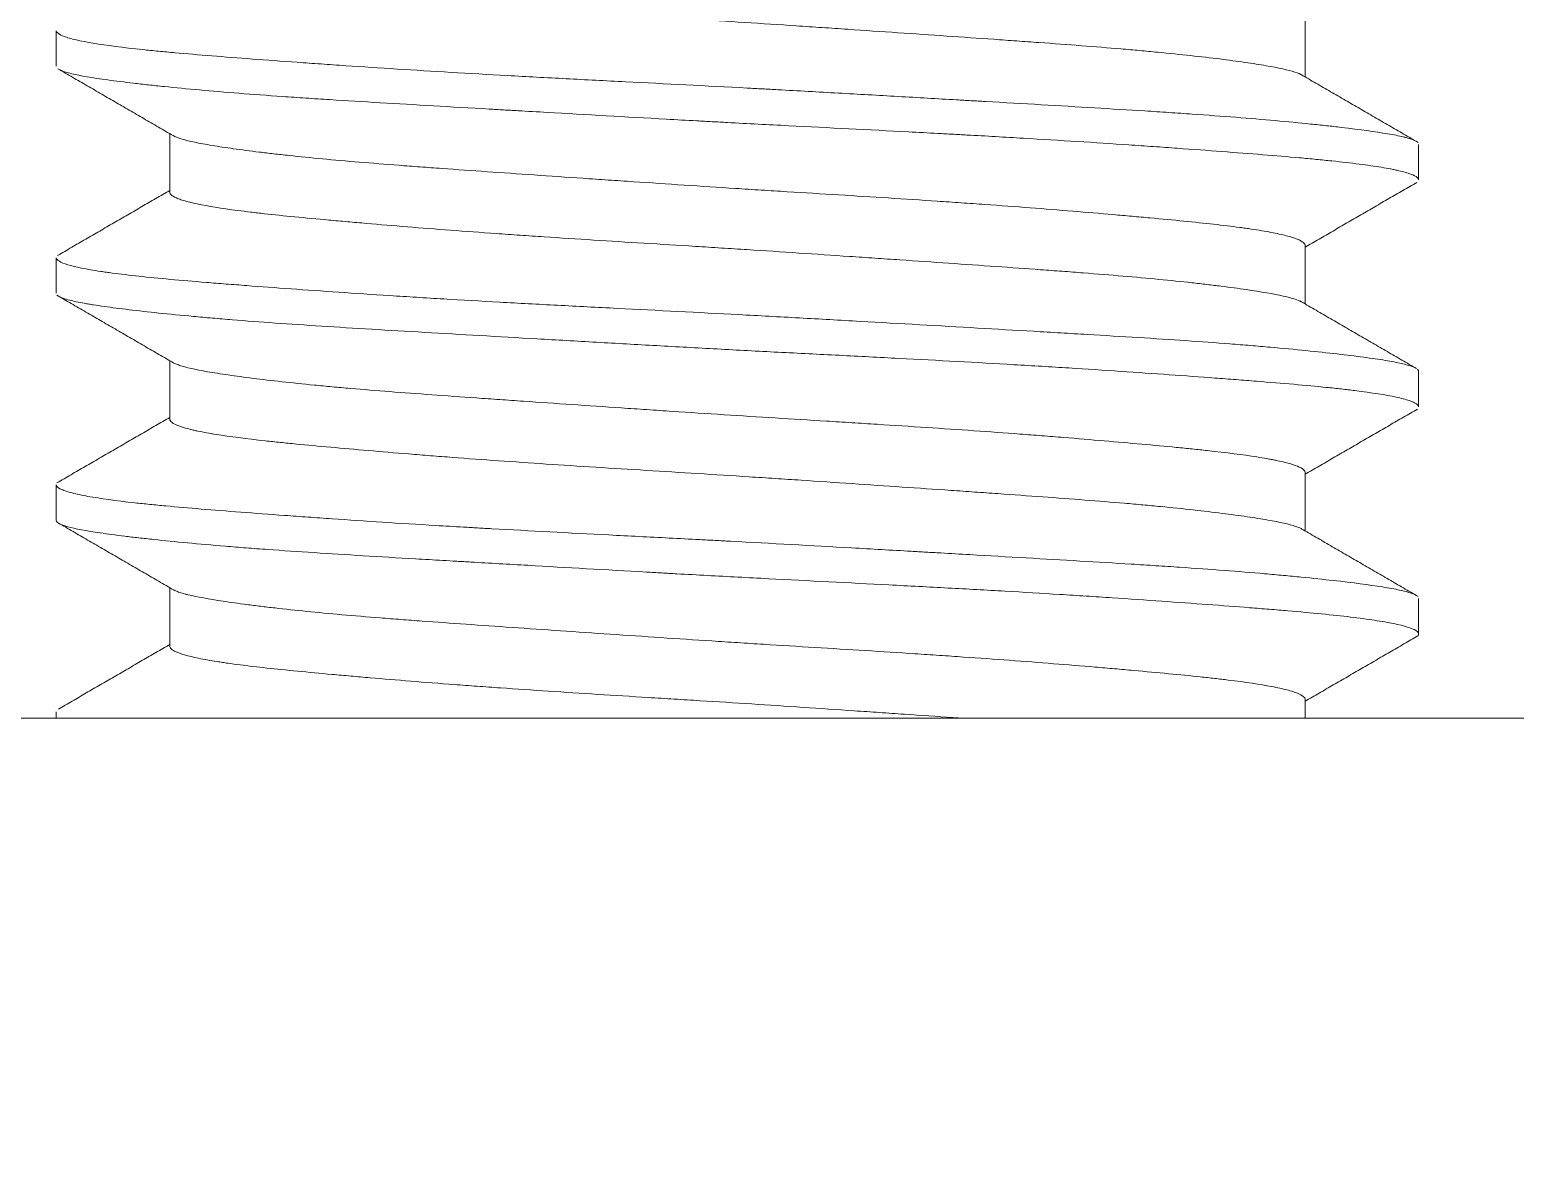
# Model space of a CAD drawing. Header units: millimetres. Extents: x 5401 to 6241, y 1473 to 2067.
# Drawn here: x 5785.47 to 5792.02, y 1693.24 to 1698.27 of the extents above; entities that cross this region are included whole.
import ezdxf

# ---------------------------------------------------------------- set-up
doc = ezdxf.new("R2010")
doc.units = ezdxf.units.MM
doc.layers.add('DIM', color=3, linetype='Continuous')
doc.styles.get("Standard").update_dxf_attribs({"font": 'arial.ttf'})
doc.dimstyles.new('사본 ISO-25', dxfattribs={"dimtxt": 7, "dimasz": 7, "dimexe": 2.1, "dimexo": 2.1, "dimgap": 2, "dimtad": 1, "dimtih": 1, "dimtoh": 1, "dimdec": 1, "dimdsep": 46, "dimtxsty": 'Standard', "dimcen": 0, "dimclrd": 3, "dimclre": 3, "dimclrt": 4, "dimazin": 2, "dimtp": 0.1, "dimtm": 0.1, "dimtfac": 0.714286, "dimtdec": 1, "dimtmove": 0, "dimatfit": 3, "dimfxl": 1, "dimarcsym": 0})

msp = doc.modelspace()

# ---------------------------------------------------------------- linework, layer by layer
at = {"color": 7, "linetype": 'Continuous', "lineweight": 18}
for p, q in [((5785.5897, 1698.1095), (5785.5897, 1698.2643)), ((5791.0897, 1698.3202), (5791.0897, 1698.062)), ((5786.0897, 1697.5529), (5786.0897, 1697.8115)), ((5791.5897, 1697.764), (5791.5897, 1697.6091)), ((5791.0897, 1697.3206), (5791.0897, 1697.0618)), ((5785.5897, 1697.1086), (5785.5897, 1697.2647)), ((5786.0897, 1696.5535), (5786.0897, 1696.8115)), ((5791.5897, 1696.7646), (5791.5897, 1696.6094)), ((5791.0897, 1696.3198), (5791.0897, 1696.062)), ((5785.5897, 1696.1093), (5785.5897, 1696.264)), ((5786.0897, 1695.553), (5786.0897, 1695.8117)), ((5791.5897, 1695.7644), (5791.5897, 1695.6086)), ((5791.0897, 1695.3206), (5791.0897, 1695.2367)), ((5785.5897, 1695.2367), (5785.5897, 1695.2648)), ((5807.5896, 1695.2367), (5754.0426, 1695.2367))]:
    msp.add_line(p, q, dxfattribs=at)
for points, knots in [([(5791.0805, 1698.0671), (5791.0795, 1698.0678), (5791.0784, 1698.0686), (5791.0696, 1698.074), (5791.0586, 1698.0786), (5791.0154, 1698.0924), (5790.9734, 1698.1016), (5790.904, 1698.1136), (5790.8892, 1698.116), (5790.858, 1698.1209), (5790.8417, 1698.1234), (5790.7906, 1698.1307), (5790.7536, 1698.1357), (5790.6339, 1698.1506), (5790.5429, 1698.1606), (5790.4271, 1698.1718), (5790.4141, 1698.1731), (5790.3877, 1698.1755), (5790.3477, 1698.1792), (5790.3065, 1698.1828), (5790.2226, 1698.19), (5790.1065, 1698.1993), (5789.9821, 1698.2085), (5789.8856, 1698.2155), (5789.8366, 1698.219), (5789.7864, 1698.2226), (5789.7527, 1698.2249), (5789.7356, 1698.2261), (5789.5821, 1698.2369), (5789.4412, 1698.2466), (5789.2237, 1698.2614), (5789.1501, 1698.2664), (5789.0382, 1698.274), (5789.0006, 1698.2766), (5788.9249, 1698.2817), (5788.8869, 1698.2842), (5788.7732, 1698.2918), (5788.6975, 1698.2967), (5788.5463, 1698.3065), (5788.4708, 1698.3112), (5788.3199, 1698.3205), (5788.2445, 1698.3252), (5788.1316, 1698.3321), (5788.0939, 1698.3345), (5788.0192, 1698.3391), (5787.9822, 1698.3415), (5787.7986, 1698.3531), (5787.6567, 1698.3625), (5787.4512, 1698.3771), (5787.3839, 1698.382), (5787.2519, 1698.3921), (5787.1883, 1698.3971), (5787.0039, 1698.4121), (5786.8898, 1698.4221), (5786.7584, 1698.4341), (5786.7327, 1698.4365), (5786.6824, 1698.4412), (5786.6578, 1698.4436), (5786.5864, 1698.4506), (5786.5419, 1698.4553), (5786.4173, 1698.4692), (5786.3459, 1698.4785), (5786.2792, 1698.4894), (5786.272, 1698.4906), (5786.2579, 1698.4931), (5786.2511, 1698.4943), (5786.2312, 1698.498), (5786.2188, 1698.5005), (5786.1842, 1698.5079), (5786.1646, 1698.5129), (5786.1158, 1698.528), (5786.0966, 1698.5381), (5786.0906, 1698.5493), (5786.0901, 1698.5505), (5786.0899, 1698.5521), (5786.0898, 1698.5524), (5786.0898, 1698.5528)], [0, 0, 0, 0, 0.004541, 0.004541, 0.034417, 0.034417, 0.094168, 0.094168, 0.109106, 0.109106, 0.124044, 0.124044, 0.153919, 0.153919, 0.213671, 0.213671, 0.22114, 0.22114, 0.228609, 0.243546, 0.243546, 0.273422, 0.303298, 0.303298, 0.318236, 0.325705, 0.325705, 0.333174, 0.333174, 0.392925, 0.392925, 0.422801, 0.422801, 0.437738, 0.437738, 0.452676, 0.452676, 0.482552, 0.482552, 0.512428, 0.512428, 0.542303, 0.542303, 0.557241, 0.557241, 0.572179, 0.572179, 0.631931, 0.631931, 0.661806, 0.661806, 0.691682, 0.691682, 0.751433, 0.751433, 0.766371, 0.766371, 0.781309, 0.781309, 0.811185, 0.811185, 0.870936, 0.870936, 0.878405, 0.878405, 0.885874, 0.885874, 0.900812, 0.900812, 0.930688, 0.930688, 0.990439, 0.990439, 0.997908, 0.997908, 1, 1, 1, 1]), ([(5791.5811, 1697.7768), (5791.5776, 1697.7792), (5791.5729, 1697.7816), (5791.5616, 1697.7863), (5791.5518, 1697.7897), (5791.5398, 1697.7931), (5791.5312, 1697.7953), (5791.5267, 1697.7965), (5791.5029, 1697.8022), (5791.4799, 1697.8067), (5791.4, 1697.8204), (5791.3319, 1697.8298), (5791.2281, 1697.8419), (5791.2064, 1697.8444), (5791.1723, 1697.8481), (5791.1608, 1697.8493), (5791.1372, 1697.8518), (5791.0774, 1697.858), (5790.9609, 1697.8692), (5790.8453, 1697.8791), (5790.7236, 1697.8887), (5790.6597, 1697.8934), (5790.576, 1697.8993), (5790.5591, 1697.9004), (5790.5248, 1697.9027), (5790.5074, 1697.9039), (5790.455, 1697.9073), (5790.4196, 1697.9096), (5790.3117, 1697.9164), (5790.2377, 1697.921), (5790.0098, 1697.9346), (5789.8499, 1697.9438), (5789.6608, 1697.9547), (5789.6397, 1697.9559), (5789.5972, 1697.9583), (5789.5335, 1697.962), (5789.4693, 1697.9657), (5789.3403, 1697.9731), (5789.1668, 1697.983), (5788.9903, 1697.993), (5788.8569, 1698.0004), (5788.7898, 1698.0041), (5788.7224, 1698.0078), (5788.6773, 1698.0103), (5788.6547, 1698.0115), (5788.4514, 1698.0224), (5788.2732, 1698.0314), (5788.0092, 1698.0448), (5787.9218, 1698.0493), (5787.7917, 1698.0561), (5787.7484, 1698.0584), (5787.6622, 1698.063), (5787.6193, 1698.0654), (5787.4073, 1698.077), (5787.2454, 1698.0866), (5787.0135, 1698.1012), (5786.9381, 1698.1062), (5786.8278, 1698.1136), (5786.7915, 1698.1161), (5786.72, 1698.1212), (5786.685, 1698.1236), (5786.5822, 1698.1311), (5786.5166, 1698.1359), (5786.3913, 1698.1454), (5786.2719, 1698.1546), (5786.1641, 1698.1636), (5786.0878, 1698.1704), (5786.0631, 1698.1727), (5786.0156, 1698.1773), (5785.9928, 1698.1796), (5785.8835, 1698.1911), (5785.8108, 1698.2005), (5785.7236, 1698.215), (5785.6982, 1698.22), (5785.655, 1698.23), (5785.6375, 1698.235), (5785.6018, 1698.2483), (5785.5904, 1698.2564), (5785.5898, 1698.2643)], [0, 0, 0, 0, 0.015449, 0.015449, 0.030079, 0.037394, 0.037394, 0.044709, 0.044709, 0.07397, 0.07397, 0.13249, 0.13249, 0.14712, 0.14712, 0.154435, 0.154435, 0.16175, 0.191011, 0.220271, 0.220271, 0.249531, 0.249531, 0.256846, 0.256846, 0.264161, 0.264161, 0.278791, 0.278791, 0.308052, 0.308052, 0.366572, 0.366572, 0.373887, 0.373887, 0.381202, 0.395832, 0.395832, 0.425093, 0.454353, 0.454353, 0.468983, 0.476298, 0.476298, 0.483613, 0.483613, 0.542134, 0.542134, 0.571394, 0.571394, 0.586024, 0.586024, 0.600654, 0.600654, 0.659175, 0.659175, 0.688435, 0.688435, 0.703065, 0.703065, 0.717695, 0.717695, 0.746956, 0.746956, 0.776216, 0.805476, 0.805476, 0.820106, 0.820106, 0.834736, 0.834736, 0.893257, 0.893257, 0.922517, 0.922517, 0.951778, 0.951778, 1, 1, 1, 1]), ([(5785.6054, 1698.0926), (5785.6075, 1698.0916), (5785.6098, 1698.0905), (5785.6179, 1698.0872), (5785.6244, 1698.085), (5785.6394, 1698.0804), (5785.648, 1698.0782), (5785.6956, 1698.0668), (5785.7489, 1698.0577), (5785.8511, 1698.0437), (5785.8888, 1698.0389), (5785.9512, 1698.0316), (5785.9729, 1698.0291), (5786.0183, 1698.0242), (5786.0418, 1698.0217), (5786.1632, 1698.0093), (5786.2727, 1697.9993), (5786.4552, 1697.9848), (5786.5191, 1697.9801), (5786.6196, 1697.9731), (5786.6539, 1697.9708), (5786.7237, 1697.9662), (5786.7591, 1697.9639), (5786.9387, 1697.9526), (5787.0905, 1697.9436), (5787.3304, 1697.9297), (5787.4124, 1697.9249), (5787.5175, 1697.9189), (5787.5386, 1697.9177), (5787.581, 1697.9152), (5787.6447, 1697.9116), (5787.7088, 1697.9079), (5787.9235, 1697.8956), (5788.0984, 1697.8856), (5788.3209, 1697.8732), (5788.3879, 1697.8694), (5788.4555, 1697.8658), (5788.5006, 1697.8633), (5788.5232, 1697.8621), (5788.6359, 1697.856), (5788.7255, 1697.8514), (5788.9928, 1697.8376), (5789.1687, 1697.8288), (5789.3858, 1697.8175), (5789.4291, 1697.8152), (5789.4938, 1697.8117), (5789.5153, 1697.8105), (5789.5581, 1697.8082), (5789.6646, 1697.8024), (5789.7681, 1697.7965), (5790.011, 1697.7822), (5790.1657, 1697.7725), (5790.3313, 1697.7612), (5790.3495, 1697.76), (5790.3859, 1697.7575), (5790.4039, 1697.7562), (5790.4575, 1697.7525), (5790.4925, 1697.75), (5790.5953, 1697.7426), (5790.6608, 1697.7377), (5790.8488, 1697.7236), (5790.9627, 1697.7146), (5791.0774, 1697.7043), (5791.09, 1697.7032), (5791.1146, 1697.7009), (5791.1509, 1697.6975), (5791.1851, 1697.694), (5791.2508, 1697.6871), (5791.3309, 1697.6779), (5791.3966, 1697.6683), (5791.4403, 1697.6611), (5791.4608, 1697.6574), (5791.4792, 1697.6537), (5791.491, 1697.6512), (5791.4967, 1697.6499), (5791.5238, 1697.6437), (5791.5589, 1697.6336), (5791.5781, 1697.6237), (5791.588, 1697.6151), (5791.59, 1697.6115), (5791.5897, 1697.6079)], [0, 0, 0, 0, 0.006826, 0.006826, 0.021539, 0.021539, 0.036252, 0.036252, 0.095103, 0.095103, 0.124529, 0.124529, 0.139241, 0.139241, 0.153954, 0.153954, 0.212805, 0.212805, 0.242231, 0.242231, 0.256944, 0.256944, 0.271657, 0.271657, 0.330508, 0.330508, 0.359934, 0.359934, 0.36729, 0.36729, 0.374646, 0.389359, 0.389359, 0.44821, 0.44821, 0.462923, 0.47028, 0.47028, 0.477636, 0.477636, 0.507062, 0.507062, 0.565913, 0.565913, 0.580626, 0.580626, 0.587982, 0.587982, 0.595338, 0.624764, 0.624764, 0.683615, 0.683615, 0.690972, 0.690972, 0.698328, 0.698328, 0.713041, 0.713041, 0.742467, 0.742467, 0.801318, 0.801318, 0.808674, 0.808674, 0.816031, 0.830743, 0.830743, 0.860169, 0.889595, 0.889595, 0.904307, 0.911664, 0.911664, 0.91902, 0.91902, 0.948446, 0.977871, 0.977871, 1, 1, 1, 1]), ([(5786.1082, 1697.8009), (5786.1258, 1697.792), (5786.156, 1697.7832), (5786.2105, 1697.7717), (5786.2225, 1697.7694), (5786.248, 1697.7646), (5786.2615, 1697.7623), (5786.3044, 1697.7551), (5786.3677, 1697.7455), (5786.443, 1697.7356), (5786.5042, 1697.7281), (5786.5253, 1697.7256), (5786.5692, 1697.7206), (5786.592, 1697.7181), (5786.662, 1697.7105), (5786.711, 1697.7056), (5786.8139, 1697.6958), (5786.8678, 1697.691), (5786.9801, 1697.6817), (5787.0386, 1697.677), (5787.13, 1697.6701), (5787.1611, 1697.6677), (5787.2244, 1697.663), (5787.2564, 1697.6607), (5787.4183, 1697.649), (5787.5535, 1697.6397), (5787.7647, 1697.6251), (5787.8365, 1697.6202), (5787.9464, 1697.6127), (5787.9834, 1697.6102), (5788.0575, 1697.6051), (5788.0946, 1697.6026), (5788.2804, 1697.5901), (5788.4303, 1697.58), (5788.6191, 1697.568), (5788.6569, 1697.5656), (5788.7328, 1697.5608), (5788.7709, 1697.5585), (5788.8848, 1697.5514), (5788.96, 1697.5468), (5789.1828, 1697.533), (5789.328, 1697.5239), (5789.5052, 1697.512), (5789.5404, 1697.5096), (5789.5929, 1697.506), (5789.6104, 1697.5047), (5789.6451, 1697.5023), (5789.6623, 1697.5011), (5789.7478, 1697.495), (5789.8142, 1697.4901), (5790.0079, 1697.4752), (5790.1295, 1697.4652), (5790.2577, 1697.4541), (5790.2718, 1697.4528), (5790.2998, 1697.4504), (5790.3137, 1697.4491), (5790.3548, 1697.4455), (5790.3815, 1697.443), (5790.4595, 1697.4359), (5790.5087, 1697.4312), (5790.6483, 1697.4173), (5790.7306, 1697.4082), (5790.8105, 1697.3975), (5790.8193, 1697.3963), (5790.8362, 1697.3939), (5790.8611, 1697.3904), (5790.884, 1697.3868), (5790.9275, 1697.3795), (5790.9789, 1697.3698), (5791.0174, 1697.3599), (5791.0413, 1697.3523), (5791.0485, 1697.3498), (5791.0612, 1697.3448), (5791.0667, 1697.3422), (5791.0805, 1697.3347), (5791.0862, 1697.3297), (5791.0894, 1697.3231), (5791.0898, 1697.3214), (5791.0897, 1697.3198)], [0, 0, 0, 0, 0.058173, 0.058173, 0.073197, 0.073197, 0.088221, 0.088221, 0.118269, 0.148317, 0.148317, 0.163341, 0.163341, 0.178365, 0.178365, 0.208413, 0.208413, 0.238461, 0.238461, 0.268509, 0.268509, 0.283533, 0.283533, 0.298557, 0.298557, 0.358654, 0.358654, 0.388702, 0.388702, 0.403726, 0.403726, 0.41875, 0.41875, 0.478846, 0.478846, 0.49387, 0.49387, 0.508894, 0.508894, 0.538942, 0.538942, 0.599038, 0.599038, 0.614062, 0.614062, 0.621574, 0.621574, 0.629086, 0.629086, 0.659134, 0.659134, 0.71923, 0.71923, 0.726742, 0.726742, 0.734254, 0.734254, 0.749278, 0.749278, 0.779327, 0.779327, 0.839423, 0.839423, 0.846935, 0.846935, 0.854447, 0.869471, 0.869471, 0.899519, 0.929567, 0.929567, 0.944591, 0.944591, 0.959615, 0.959615, 0.989663, 0.989663, 1, 1, 1, 1]), ([(5791.0724, 1697.072), (5791.0657, 1697.0755), (5791.057, 1697.079), (5791.0392, 1697.0848), (5791.0313, 1697.0871), (5791.0138, 1697.0918), (5791.0041, 1697.0941), (5790.9515, 1697.1059), (5790.8967, 1697.1154), (5790.7959, 1697.13), (5790.7593, 1697.1349), (5790.6995, 1697.1424), (5790.6789, 1697.1449), (5790.6466, 1697.1487), (5790.6357, 1697.15), (5790.6134, 1697.1525), (5790.6022, 1697.1538), (5790.4993, 1697.1651), (5790.3979, 1697.175), (5790.2312, 1697.1892), (5790.1587, 1697.1951), (5790.0823, 1697.2009), (5790.0515, 1697.2033), (5790.0359, 1697.2045), (5789.9888, 1697.208), (5789.957, 1697.2103), (5789.7963, 1697.222), (5789.6616, 1697.2314), (5789.4507, 1697.2459), (5789.3789, 1697.2508), (5789.2872, 1697.2571), (5789.2688, 1697.2584), (5789.2319, 1697.2609), (5789.1765, 1697.2646), (5789.1209, 1697.2684), (5788.9351, 1697.281), (5788.7849, 1697.2911), (5788.5951, 1697.3033), (5788.557, 1697.3057), (5788.4807, 1697.3105), (5788.4424, 1697.3129), (5788.328, 1697.32), (5788.2526, 1697.3247), (5788.0285, 1697.3385), (5787.8822, 1697.3477), (5787.7032, 1697.3596), (5787.6676, 1697.362), (5787.5968, 1697.3668), (5787.5618, 1697.3692), (5787.4584, 1697.3766), (5787.3914, 1697.3815), (5787.1957, 1697.3963), (5787.0725, 1697.4064), (5786.9278, 1697.4189), (5786.8993, 1697.4214), (5786.8439, 1697.4263), (5786.8168, 1697.4288), (5786.7378, 1697.436), (5786.6378, 1697.4453), (5786.5485, 1697.4546), (5786.4856, 1697.4615), (5786.4653, 1697.4639), (5786.4261, 1697.4686), (5786.4071, 1697.4709), (5786.3163, 1697.4828), (5786.257, 1697.4924), (5786.1874, 1697.5072), (5786.1674, 1697.5122), (5786.1424, 1697.5197), (5786.1348, 1697.5223), (5786.1248, 1697.5261), (5786.1217, 1697.5274), (5786.1159, 1697.5299), (5786.1132, 1697.5312), (5786.1009, 1697.5375), (5786.0945, 1697.5425), (5786.0905, 1697.5494), (5786.0898, 1697.5513), (5786.0898, 1697.5532)], [0, 0, 0, 0, 0.022924, 0.022924, 0.038006, 0.038006, 0.053088, 0.053088, 0.113417, 0.113417, 0.143581, 0.143581, 0.158663, 0.158663, 0.166204, 0.166204, 0.173745, 0.173745, 0.234073, 0.234073, 0.264237, 0.271778, 0.271778, 0.279319, 0.279319, 0.294401, 0.294401, 0.354729, 0.354729, 0.384893, 0.384893, 0.392434, 0.392434, 0.399975, 0.415057, 0.415057, 0.475385, 0.475385, 0.490467, 0.490467, 0.505549, 0.505549, 0.535714, 0.535714, 0.596042, 0.596042, 0.611124, 0.611124, 0.626206, 0.626206, 0.65637, 0.65637, 0.716698, 0.716698, 0.73178, 0.73178, 0.746862, 0.746862, 0.777026, 0.80719, 0.80719, 0.822272, 0.822272, 0.837354, 0.837354, 0.897682, 0.897682, 0.927846, 0.927846, 0.942929, 0.942929, 0.95047, 0.95047, 0.958011, 0.958011, 0.988175, 0.988175, 1, 1, 1, 1]), ([(5791.5734, 1696.7812), (5791.5701, 1696.7828), (5791.5663, 1696.7844), (5791.5378, 1696.795), (5791.4979, 1696.8039), (5791.4287, 1696.8154), (5791.4139, 1696.8177), (5791.3823, 1696.8224), (5791.3655, 1696.8248), (5791.3121, 1696.8319), (5791.2731, 1696.8367), (5791.1458, 1696.8513), (5791.0476, 1696.8612), (5790.908, 1696.8736), (5790.8792, 1696.8761), (5790.8199, 1696.8811), (5790.7894, 1696.8835), (5790.696, 1696.8908), (5790.6312, 1696.8955), (5790.4295, 1696.9093), (5790.2852, 1696.9182), (5790.0925, 1696.9296), (5790.0534, 1696.9319), (5789.9738, 1696.9366), (5789.9336, 1696.9389), (5789.8122, 1696.946), (5789.73, 1696.9507), (5789.4795, 1696.9651), (5789.3075, 1696.975), (5789.086, 1696.9876), (5789.0413, 1696.9901), (5788.952, 1696.9951), (5788.9073, 1696.9976), (5788.7734, 1697.0051), (5788.6842, 1697.0099), (5788.4167, 1697.0242), (5788.2386, 1697.0331), (5788.0161, 1697.0445), (5787.9719, 1697.0468), (5787.8842, 1697.0513), (5787.8407, 1697.0536), (5787.7112, 1697.0604), (5787.5414, 1697.0695), (5787.377, 1697.0789), (5787.2558, 1697.0861), (5787.1957, 1697.0898), (5787.1364, 1697.0935), (5787.0971, 1697.0959), (5787.0775, 1697.0972), (5786.903, 1697.1083), (5786.7582, 1697.1183), (5786.5562, 1697.133), (5786.4913, 1697.1378), (5786.3979, 1697.1449), (5786.3674, 1697.1472), (5786.3227, 1697.1507), (5786.3079, 1697.1519), (5786.2789, 1697.1542), (5786.2646, 1697.1553), (5786.1379, 1697.1656), (5786.0391, 1697.1746), (5785.9112, 1697.1884), (5785.872, 1697.193), (5785.8273, 1697.199), (5785.8186, 1697.2002), (5785.8016, 1697.2026), (5785.7934, 1697.2038), (5785.7693, 1697.2074), (5785.7543, 1697.2099), (5785.6842, 1697.2221), (5785.6438, 1697.232), (5785.6065, 1697.247), (5785.598, 1697.252), (5785.5923, 1697.2581), (5785.5915, 1697.2594), (5785.5902, 1697.2618), (5785.5899, 1697.263), (5785.5898, 1697.2643), (5785.5898, 1697.2643)], [0, 0, 0, 0, 0.010397, 0.010397, 0.06947, 0.06947, 0.084239, 0.084239, 0.099007, 0.099007, 0.128544, 0.128544, 0.187618, 0.187618, 0.202386, 0.202386, 0.217155, 0.217155, 0.246692, 0.246692, 0.305765, 0.305765, 0.320534, 0.320534, 0.335302, 0.335302, 0.364839, 0.364839, 0.423913, 0.423913, 0.438681, 0.438681, 0.45345, 0.45345, 0.482986, 0.482986, 0.54206, 0.54206, 0.556829, 0.556829, 0.571597, 0.571597, 0.601134, 0.630671, 0.630671, 0.645439, 0.652823, 0.652823, 0.660208, 0.660208, 0.719281, 0.719281, 0.748818, 0.748818, 0.763587, 0.763587, 0.770971, 0.770971, 0.778355, 0.778355, 0.837429, 0.837429, 0.866966, 0.866966, 0.87435, 0.87435, 0.881734, 0.881734, 0.896502, 0.896502, 0.955576, 0.955576, 0.985113, 0.985113, 0.992497, 0.992497, 0.999881, 1, 1, 1, 1]), ([(5785.6002, 1697.0955), (5785.6098, 1697.0896), (5785.6258, 1697.0839), (5785.6658, 1697.0737), (5785.6873, 1697.0692), (5785.7191, 1697.0634), (5785.7257, 1697.0623), (5785.7395, 1697.06), (5785.7466, 1697.0588), (5785.7687, 1697.0553), (5785.7844, 1697.053), (5785.8671, 1697.0412), (5785.9474, 1697.0316), (5786.0887, 1697.0168), (5786.1394, 1697.0119), (5786.2207, 1697.0044), (5786.2488, 1697.0018), (5786.3061, 1696.9969), (5786.3355, 1696.9944), (5786.4256, 1696.9871), (5786.4884, 1696.9823), (5786.6193, 1696.9731), (5786.6875, 1696.9685), (5786.8291, 1696.9594), (5786.9027, 1696.9549), (5787.0552, 1696.9457), (5787.1331, 1696.9411), (5787.3713, 1696.9272), (5787.5364, 1696.9178), (5787.7504, 1696.9055), (5787.7936, 1696.903), (5787.8808, 1696.898), (5787.9249, 1696.8955), (5788.0571, 1696.888), (5788.2338, 1696.878), (5788.4116, 1696.8681), (5788.5898, 1696.8585), (5788.6792, 1696.8538), (5788.8136, 1696.8468), (5788.8585, 1696.8445), (5788.9484, 1696.8399), (5788.9931, 1696.8377), (5789.1264, 1696.8309), (5789.2141, 1696.8264), (5789.4741, 1696.8129), (5789.6431, 1696.8038), (5789.8488, 1696.7918), (5789.8898, 1696.7894), (5789.9704, 1696.7845), (5790.0101, 1696.7821), (5790.1276, 1696.7747), (5790.2795, 1696.7649), (5790.4937, 1696.75), (5790.6274, 1696.7402), (5790.7079, 1696.7342), (5790.7238, 1696.733), (5790.7553, 1696.7306), (5790.8018, 1696.7271), (5790.8465, 1696.7236), (5790.9334, 1696.7167), (5791.0428, 1696.7077), (5791.1392, 1696.6987), (5791.2066, 1696.6918), (5791.2391, 1696.6883), (5791.2697, 1696.6848), (5791.2897, 1696.6825), (5791.2995, 1696.6813), (5791.3852, 1696.6706), (5791.4457, 1696.661), (5791.5137, 1696.6462), (5791.5326, 1696.6412), (5791.5551, 1696.6337), (5791.5616, 1696.6312), (5791.5699, 1696.6274), (5791.5724, 1696.6262), (5791.5769, 1696.6237), (5791.5861, 1696.618), (5791.5899, 1696.6124), (5791.5897, 1696.6081)], [0, 0, 0, 0, 0.037453, 0.037453, 0.066714, 0.066714, 0.074029, 0.074029, 0.081344, 0.081344, 0.095974, 0.095974, 0.154494, 0.154494, 0.183755, 0.183755, 0.198385, 0.198385, 0.213015, 0.213015, 0.242275, 0.242275, 0.271535, 0.271535, 0.300796, 0.300796, 0.330056, 0.330056, 0.388577, 0.388577, 0.403207, 0.403207, 0.417837, 0.417837, 0.447097, 0.476357, 0.476357, 0.505618, 0.505618, 0.520248, 0.520248, 0.534878, 0.534878, 0.564138, 0.564138, 0.622659, 0.622659, 0.637289, 0.637289, 0.651919, 0.651919, 0.681179, 0.71044, 0.7397, 0.7397, 0.747015, 0.747015, 0.75433, 0.76896, 0.76896, 0.798221, 0.827481, 0.827481, 0.842111, 0.849426, 0.849426, 0.856741, 0.856741, 0.915262, 0.915262, 0.944522, 0.944522, 0.959152, 0.959152, 0.966467, 0.966467, 0.973782, 1, 1, 1, 1]), ([(5786.1022, 1696.8043), (5786.1056, 1696.8022), (5786.1096, 1696.8001), (5786.1196, 1696.7957), (5786.1258, 1696.7934), (5786.1607, 1696.7819), (5786.2017, 1696.7728), (5786.2695, 1696.7609), (5786.2839, 1696.7585), (5786.3144, 1696.7537), (5786.3305, 1696.7512), (5786.381, 1696.7439), (5786.4175, 1696.7389), (5786.5355, 1696.7241), (5786.6253, 1696.7141), (5786.7517, 1696.7017), (5786.7777, 1696.6992), (5786.8311, 1696.6943), (5786.8584, 1696.6919), (5786.9417, 1696.6848), (5786.9992, 1696.6801), (5787.1779, 1696.6663), (5787.3049, 1696.6571), (5787.4738, 1696.6453), (5787.5082, 1696.6429), (5787.5773, 1696.6381), (5787.6121, 1696.6356), (5787.7172, 1696.6284), (5787.8592, 1696.6186), (5788.0051, 1696.6087), (5788.116, 1696.6012), (5788.1532, 1696.5987), (5788.2281, 1696.5936), (5788.2658, 1696.5911), (5788.3795, 1696.5835), (5788.4551, 1696.5785), (5788.6061, 1696.5688), (5788.6814, 1696.564), (5788.8316, 1696.5547), (5788.9066, 1696.5501), (5789.0187, 1696.5432), (5789.056, 1696.5409), (5789.1306, 1696.5362), (5789.1679, 1696.5339), (5789.3522, 1696.5222), (5789.4943, 1696.5129), (5789.6997, 1696.4985), (5789.7669, 1696.4936), (5789.8657, 1696.4861), (5789.8984, 1696.4836), (5789.9627, 1696.4786), (5789.9943, 1696.4761), (5790.1494, 1696.4636), (5790.2643, 1696.4536), (5790.4232, 1696.4393), (5790.4739, 1696.4345), (5790.5343, 1696.4287), (5790.5462, 1696.4275), (5790.5698, 1696.4252), (5790.6044, 1696.4217), (5790.6374, 1696.4182), (5790.7435, 1696.4066), (5790.8164, 1696.3974), (5790.8926, 1696.3854), (5790.9144, 1696.3817), (5790.9344, 1696.3781), (5790.9473, 1696.3756), (5790.9536, 1696.3744), (5790.9839, 1696.3682), (5791.0047, 1696.3632), (5791.057, 1696.3482), (5791.0784, 1696.3382), (5791.0883, 1696.3258), (5791.0894, 1696.3233), (5791.0897, 1696.3204), (5791.0898, 1696.32), (5791.0897, 1696.3195)], [0, 0, 0, 0, 0.01324, 0.01324, 0.028149, 0.028149, 0.087787, 0.087787, 0.102696, 0.102696, 0.117605, 0.117605, 0.147424, 0.147424, 0.207061, 0.207061, 0.221971, 0.221971, 0.23688, 0.23688, 0.266699, 0.266699, 0.326336, 0.326336, 0.341246, 0.341246, 0.356155, 0.356155, 0.385974, 0.415793, 0.415793, 0.430702, 0.430702, 0.445611, 0.445611, 0.47543, 0.47543, 0.505249, 0.505249, 0.535067, 0.535067, 0.549977, 0.549977, 0.564886, 0.564886, 0.624524, 0.624524, 0.654342, 0.654342, 0.669252, 0.669252, 0.684161, 0.684161, 0.743798, 0.743798, 0.773617, 0.773617, 0.781072, 0.781072, 0.788526, 0.803436, 0.803436, 0.863073, 0.863073, 0.877983, 0.885437, 0.885437, 0.892892, 0.892892, 0.922711, 0.922711, 0.982348, 0.982348, 0.997258, 0.997258, 1, 1, 1, 1]), ([(5791.5897, 1696.7651), (5791.5897, 1696.7675), (5791.5887, 1696.7698), (5791.586, 1696.7728), (5791.5854, 1696.7735), (5791.5847, 1696.7741)], [0, 0, 0, 0, 0.787467, 0.787467, 1, 1, 1, 1]), ([(5791.078, 1696.0688), (5791.0748, 1696.0709), (5791.0708, 1696.0729), (5791.0609, 1696.0774), (5791.0548, 1696.0797), (5791.0201, 1696.0913), (5790.979, 1696.1005), (5790.8979, 1696.1147), (5790.8676, 1696.1196), (5790.8171, 1696.1269), (5790.7994, 1696.1294), (5790.7627, 1696.1344), (5790.7436, 1696.1369), (5790.6448, 1696.1493), (5790.5547, 1696.1594), (5790.4283, 1696.1717), (5790.3893, 1696.1754), (5790.3488, 1696.1791), (5790.3214, 1696.1815), (5790.3075, 1696.1827), (5790.2375, 1696.1887), (5790.1795, 1696.1934), (5789.9997, 1696.2074), (5789.8723, 1696.2165), (5789.7033, 1696.2284), (5789.669, 1696.2308), (5789.6169, 1696.2344), (5789.5994, 1696.2356), (5789.5643, 1696.2381), (5789.5466, 1696.2393), (5789.4583, 1696.2454), (5789.3868, 1696.2503), (5789.1697, 1696.2651), (5789.0215, 1696.2752), (5788.8319, 1696.2879), (5788.7937, 1696.2904), (5788.7174, 1696.2954), (5788.6794, 1696.2979), (5788.5654, 1696.3052), (5788.4897, 1696.31), (5788.2635, 1696.324), (5788.1139, 1696.3331), (5787.8912, 1696.3472), (5787.8183, 1696.3519), (5787.6756, 1696.3614), (5787.5357, 1696.3709), (5787.4014, 1696.3807), (5787.3028, 1696.3882), (5787.2703, 1696.3907), (5787.2061, 1696.3957), (5787.1742, 1696.3982), (5787.0186, 1696.4109), (5786.9037, 1696.4209), (5786.7455, 1696.4352), (5786.6951, 1696.4399), (5786.6231, 1696.447), (5786.5997, 1696.4493), (5786.5543, 1696.454), (5786.5323, 1696.4564), (5786.4266, 1696.468), (5786.3544, 1696.4773), (5786.2644, 1696.4918), (5786.2375, 1696.4966), (5786.2077, 1696.5029), (5786.202, 1696.5041), (5786.1909, 1696.5066), (5786.175, 1696.5104), (5786.161, 1696.5142), (5786.1188, 1696.5267), (5786.0986, 1696.5368), (5786.0905, 1696.549), (5786.0898, 1696.5513), (5786.0897, 1696.5535)], [0, 0, 0, 0, 0.013291, 0.013291, 0.028257, 0.028257, 0.088123, 0.088123, 0.118056, 0.118056, 0.133022, 0.133022, 0.147989, 0.147989, 0.207855, 0.207855, 0.222821, 0.230304, 0.230304, 0.237788, 0.237788, 0.267721, 0.267721, 0.327587, 0.327587, 0.342553, 0.342553, 0.350036, 0.350036, 0.357519, 0.357519, 0.387452, 0.387452, 0.447318, 0.447318, 0.462285, 0.462285, 0.477251, 0.477251, 0.507184, 0.507184, 0.56705, 0.56705, 0.596983, 0.596983, 0.626916, 0.656849, 0.656849, 0.671815, 0.671815, 0.686782, 0.686782, 0.746648, 0.746648, 0.776581, 0.776581, 0.791547, 0.791547, 0.806514, 0.806514, 0.86638, 0.86638, 0.896312, 0.896312, 0.903796, 0.903796, 0.911279, 0.926245, 0.926245, 0.986111, 0.986111, 1, 1, 1, 1]), ([(5791.58, 1695.7776), (5791.5746, 1695.781), (5791.5669, 1695.7844), (5791.5439, 1695.7923), (5791.5268, 1695.7968), (5791.495, 1695.8036), (5791.4834, 1695.8059), (5791.4582, 1695.8105), (5791.4447, 1695.8128), (5791.3726, 1695.8243), (5791.3004, 1695.8338), (5791.1704, 1695.8484), (5791.1235, 1695.8533), (5791.0601, 1695.8596), (5791.0472, 1695.8609), (5791.0211, 1695.8634), (5790.9813, 1695.8671), (5790.9399, 1695.8708), (5790.8548, 1695.8782), (5790.7953, 1695.8831), (5790.6705, 1695.8927), (5790.6053, 1695.8973), (5790.5031, 1695.9042), (5790.451, 1695.9076), (5790.3972, 1695.911), (5790.3609, 1695.9133), (5790.3426, 1695.9145), (5790.2505, 1695.9202), (5790.175, 1695.9247), (5789.9433, 1695.9384), (5789.7817, 1695.9477), (5789.5709, 1695.9598), (5789.5283, 1695.9623), (5789.4637, 1695.966), (5789.442, 1695.9672), (5789.3986, 1695.9697), (5789.29, 1695.9759), (5789.1807, 1695.9822), (5788.9167, 1695.9971), (5788.7389, 1696.0071), (5788.5365, 1696.0178), (5788.514, 1696.019), (5788.4689, 1696.0213), (5788.4462, 1696.0225), (5788.3786, 1696.026), (5788.3337, 1696.0283), (5788.1998, 1696.0351), (5788.1113, 1696.0396), (5787.8485, 1696.0531), (5787.6767, 1696.0621), (5787.4874, 1696.0727), (5787.4664, 1696.0739), (5787.4246, 1696.0763), (5787.3624, 1696.0798), (5787.3014, 1696.0834), (5787.1809, 1696.0907), (5787.0246, 1696.1004), (5786.8765, 1696.1103), (5786.7687, 1696.1177), (5786.7156, 1696.1215), (5786.6636, 1696.1252), (5786.6293, 1696.1277), (5786.6122, 1696.1289), (5786.5278, 1696.1351), (5786.4635, 1696.1399), (5786.3412, 1696.1492), (5786.225, 1696.1583), (5786.1212, 1696.1674), (5786.048, 1696.1742), (5786.0244, 1696.1765), (5785.9788, 1696.1811), (5785.9568, 1696.1834), (5785.8518, 1696.195), (5785.7831, 1696.2045), (5785.7024, 1696.2191), (5785.6793, 1696.2241), (5785.6503, 1696.2316), (5785.6416, 1696.2341), (5785.6261, 1696.2392), (5785.6195, 1696.2417), (5785.6024, 1696.2492), (5785.5951, 1696.2541), (5785.5906, 1696.2607), (5785.5899, 1696.2624), (5785.5898, 1696.2642)], [0, 0, 0, 0, 0.022045, 0.022045, 0.051361, 0.051361, 0.066018, 0.066018, 0.080676, 0.080676, 0.139306, 0.139306, 0.168622, 0.168622, 0.17595, 0.17595, 0.183279, 0.197937, 0.197937, 0.227252, 0.227252, 0.256567, 0.256567, 0.271225, 0.278554, 0.278554, 0.285883, 0.285883, 0.315198, 0.315198, 0.373828, 0.373828, 0.388486, 0.388486, 0.395815, 0.395815, 0.403143, 0.432459, 0.432459, 0.491089, 0.491089, 0.498418, 0.498418, 0.505747, 0.505747, 0.520404, 0.520404, 0.54972, 0.54972, 0.60835, 0.60835, 0.615679, 0.615679, 0.623008, 0.637665, 0.637665, 0.666981, 0.696296, 0.696296, 0.710953, 0.718282, 0.718282, 0.725611, 0.725611, 0.754926, 0.754926, 0.784241, 0.813557, 0.813557, 0.828214, 0.828214, 0.842872, 0.842872, 0.901502, 0.901502, 0.930818, 0.930818, 0.945475, 0.945475, 0.960133, 0.960133, 0.989448, 0.989448, 1, 1, 1, 1]), ([(5785.5897, 1696.1083), (5785.5897, 1696.1082), (5785.5898, 1696.108), (5785.5901, 1696.1031), (5785.5944, 1696.0985), (5785.6049, 1696.0928), (5785.6073, 1696.0917), (5785.6125, 1696.0894), (5785.6154, 1696.0882), (5785.6248, 1696.0848), (5785.632, 1696.0826), (5785.6729, 1696.0713), (5785.721, 1696.0623), (5785.816, 1696.0484), (5785.8514, 1696.0436), (5785.9007, 1696.0376), (5785.9108, 1696.0363), (5785.9314, 1696.0339), (5785.9629, 1696.0302), (5785.9963, 1696.0266), (5786.1117, 1696.0143), (5786.2168, 1696.0043), (5786.3644, 1695.992), (5786.4098, 1695.9884), (5786.4572, 1695.9848), (5786.4891, 1695.9824), (5786.5054, 1695.9812), (5786.5871, 1695.9753), (5786.6548, 1695.9707), (5786.8648, 1695.9571), (5787.0137, 1695.9481), (5787.2113, 1695.9366), (5787.2514, 1695.9342), (5787.3124, 1695.9307), (5787.3329, 1695.9295), (5787.374, 1695.9271), (5787.4772, 1695.9212), (5787.582, 1695.9152), (5787.8367, 1695.9006), (5788.0106, 1695.8906), (5788.211, 1695.8793), (5788.2333, 1695.8781), (5788.2781, 1695.8755), (5788.3006, 1695.8743), (5788.3681, 1695.8705), (5788.413, 1695.8681), (5788.5474, 1695.8607), (5788.6368, 1695.856), (5788.904, 1695.8421), (5789.081, 1695.8333), (5789.3008, 1695.8219), (5789.3447, 1695.8196), (5789.4315, 1695.815), (5789.4745, 1695.8128), (5789.6022, 1695.8058), (5789.7693, 1695.7966), (5789.9301, 1695.787), (5790.0483, 1695.7797), (5790.0872, 1695.7773), (5790.1644, 1695.7723), (5790.2026, 1695.7698), (5790.3158, 1695.7623), (5790.4611, 1695.7524), (5790.5955, 1695.7426), (5790.7245, 1695.733), (5790.7863, 1695.7283), (5790.8749, 1695.7214), (5790.9037, 1695.7191), (5790.96, 1695.7145), (5790.9875, 1695.7122), (5791.1202, 1695.7008), (5791.212, 1695.6918), (5791.3286, 1695.6778), (5791.3639, 1695.6731), (5791.4116, 1695.6658), (5791.4266, 1695.6634), (5791.4547, 1695.6585), (5791.4678, 1695.656), (5791.528, 1695.6436), (5791.5602, 1695.6336), (5791.5851, 1695.6188), (5791.5894, 1695.6139), (5791.5899, 1695.6067), (5791.589, 1695.6043), (5791.5853, 1695.5996), (5791.5824, 1695.5973), (5791.5785, 1695.595)], [0, 0, 0, 0, 0.000888, 0.000888, 0.028641, 0.028641, 0.035579, 0.035579, 0.042518, 0.042518, 0.056394, 0.056394, 0.111901, 0.111901, 0.139654, 0.139654, 0.146592, 0.146592, 0.15353, 0.167407, 0.167407, 0.222913, 0.222913, 0.23679, 0.243728, 0.243728, 0.250666, 0.250666, 0.278419, 0.278419, 0.333925, 0.333925, 0.347802, 0.347802, 0.35474, 0.35474, 0.361679, 0.389432, 0.389432, 0.444938, 0.444938, 0.451876, 0.451876, 0.458814, 0.458814, 0.472691, 0.472691, 0.500444, 0.500444, 0.55595, 0.55595, 0.569827, 0.569827, 0.583703, 0.583703, 0.611456, 0.63921, 0.63921, 0.653086, 0.653086, 0.666963, 0.666963, 0.694716, 0.722469, 0.722469, 0.750222, 0.750222, 0.764099, 0.764099, 0.777975, 0.777975, 0.833481, 0.833481, 0.861234, 0.861234, 0.875111, 0.875111, 0.888988, 0.888988, 0.944494, 0.944494, 0.972247, 0.972247, 0.986123, 0.986123, 1, 1, 1, 1]), ([(5786.1091, 1695.8005), (5786.1132, 1695.7984), (5786.118, 1695.7964), (5786.1296, 1695.7921), (5786.1402, 1695.7886), (5786.1527, 1695.7852), (5786.1615, 1695.7828), (5786.1661, 1695.7817), (5786.2094, 1695.7712), (5786.2608, 1695.7618), (5786.3563, 1695.7473), (5786.3913, 1695.7424), (5786.4485, 1695.735), (5786.4684, 1695.7325), (5786.5097, 1695.7275), (5786.5311, 1695.725), (5786.6411, 1695.7124), (5786.7393, 1695.7025), (5786.9015, 1695.6881), (5786.958, 1695.6835), (5787.0467, 1695.6764), (5787.077, 1695.6741), (5787.1383, 1695.6694), (5787.1694, 1695.6671), (5787.3267, 1695.6555), (5787.459, 1695.6462), (5787.6669, 1695.6319), (5787.7377, 1695.627), (5787.8828, 1695.617), (5787.9559, 1695.612), (5788.1766, 1695.597), (5788.3258, 1695.587), (5788.5147, 1695.5747), (5788.5526, 1695.5722), (5788.6287, 1695.5674), (5788.667, 1695.5649), (5788.781, 1695.5578), (5788.8563, 1695.5532), (5789.0804, 1695.5394), (5789.2272, 1695.5303), (5789.4074, 1695.5185), (5789.4433, 1695.5161), (5789.5146, 1695.5113), (5789.5499, 1695.5089), (5789.6542, 1695.5017), (5789.722, 1695.4969), (5789.9203, 1695.4822), (5790.0456, 1695.4722), (5790.1935, 1695.4596), (5790.2226, 1695.4571), (5790.2794, 1695.4522), (5790.3071, 1695.4497), (5790.3884, 1695.4424), (5790.4399, 1695.4377), (5790.5378, 1695.4284), (5790.5842, 1695.4238), (5790.6498, 1695.4168), (5790.6817, 1695.4134), (5790.712, 1695.4099), (5790.7319, 1695.4075), (5790.7417, 1695.4063), (5790.8279, 1695.3957), (5790.8914, 1695.3863), (5790.9678, 1695.3717), (5790.9901, 1695.3668), (5791.0187, 1695.3593), (5791.0275, 1695.3567), (5791.0393, 1695.353), (5791.0431, 1695.3517), (5791.0501, 1695.3491), (5791.0534, 1695.3479), (5791.0792, 1695.3373), (5791.0902, 1695.3281), (5791.0897, 1695.3193)], [0, 0, 0, 0, 0.013221, 0.013221, 0.028245, 0.035757, 0.035757, 0.043269, 0.043269, 0.103365, 0.103365, 0.133413, 0.133413, 0.148437, 0.148437, 0.163461, 0.163461, 0.223557, 0.223557, 0.253605, 0.253605, 0.268629, 0.268629, 0.283653, 0.283653, 0.34375, 0.34375, 0.373798, 0.373798, 0.403846, 0.403846, 0.463942, 0.463942, 0.478966, 0.478966, 0.49399, 0.49399, 0.524038, 0.524038, 0.584134, 0.584134, 0.599158, 0.599158, 0.614182, 0.614182, 0.64423, 0.64423, 0.704326, 0.704326, 0.71935, 0.71935, 0.734374, 0.734374, 0.764422, 0.764422, 0.79447, 0.79447, 0.809494, 0.817006, 0.817006, 0.824518, 0.824518, 0.884614, 0.884614, 0.914662, 0.914662, 0.929687, 0.929687, 0.937199, 0.937199, 0.944711, 0.944711, 1, 1, 1, 1]), ([(5789.5833, 1695.2367), (5789.5685, 1695.2378), (5789.484, 1695.2436), (5789.3976, 1695.2495), (5789.2888, 1695.257), (5789.2522, 1695.2595), (5789.1783, 1695.2645), (5789.141, 1695.2671), (5788.9539, 1695.2797), (5788.8035, 1695.2899), (5788.5768, 1695.3045), (5788.501, 1695.3093), (5788.3871, 1695.3164), (5788.3491, 1695.3187), (5788.2729, 1695.3234), (5788.235, 1695.3258), (5788.0469, 1695.3374), (5787.9003, 1695.3465), (5787.6862, 1695.3607), (5787.6158, 1695.3655), (5787.5116, 1695.3728), (5787.4771, 1695.3753), (5787.4092, 1695.3802), (5787.3758, 1695.3827), (5787.2113, 1695.3951), (5787.0877, 1695.4051), (5786.9432, 1695.4176), (5786.9148, 1695.42), (5786.859, 1695.425), (5786.8316, 1695.4274), (5786.7511, 1695.4347), (5786.7004, 1695.4394), (5786.5567, 1695.4535), (5786.4721, 1695.4626), (5786.3806, 1695.4744), (5786.363, 1695.4768), (5786.3377, 1695.4804), (5786.3294, 1695.4816), (5786.3133, 1695.484), (5786.3055, 1695.4852), (5786.2674, 1695.4912), (5786.2403, 1695.4961), (5786.1689, 1695.5109), (5786.1345, 1695.5209), (5786.1109, 1695.5323), (5786.1085, 1695.5336), (5786.1041, 1695.5361), (5786.1021, 1695.5374), (5786.0968, 1695.5412), (5786.0942, 1695.5437), (5786.0908, 1695.5485), (5786.0899, 1695.5508), (5786.0898, 1695.5531)], [0.3483948, 0.3483948, 0.3483948, 0.3483948, 0.3548074, 0.3848554, 0.3848554, 0.3998795, 0.3998795, 0.4149035, 0.4149035, 0.4749997, 0.4749997, 0.5050478, 0.5050478, 0.5200718, 0.5200718, 0.5350959, 0.5350959, 0.595192, 0.595192, 0.6252401, 0.6252401, 0.6402642, 0.6402642, 0.6552882, 0.6552882, 0.7153844, 0.7153844, 0.7304084, 0.7304084, 0.7454324, 0.7454324, 0.7754805, 0.7754805, 0.8355767, 0.8355767, 0.8506007, 0.8506007, 0.8581128, 0.8581128, 0.8656248, 0.8656248, 0.8956729, 0.8956729, 0.955769, 0.955769, 0.9632811, 0.9632811, 0.9707931, 0.9707931, 0.9858171, 0.9858171, 1, 1, 1, 1])]:
    msp.add_open_spline(points, degree=3, knots=knots, dxfattribs=at)
for points in [[(5786.112, 1697.7986), (5785.8546, 1697.9482), (5785.597, 1698.0974)], [(5791.0733, 1698.0715), (5791.3308, 1697.922), (5791.5881, 1697.7728)], [(5785.5957, 1697.2754), (5785.8428, 1697.4186), (5786.0897, 1697.562)], [(5791.582, 1697.5972), (5791.3357, 1697.4544), (5791.0897, 1697.3115)], [(5786.1062, 1696.802), (5785.8488, 1696.9514), (5785.5915, 1697.1006)], [(5791.0659, 1697.0757), (5791.3232, 1696.9262), (5791.5807, 1696.777)], [(5785.5926, 1696.2736), (5785.8411, 1696.4177), (5786.0897, 1696.562)], [(5791.585, 1696.5988), (5791.3373, 1696.4552), (5791.0897, 1696.3115)], [(5786.1135, 1695.7979), (5785.8564, 1695.9472), (5785.5991, 1696.0964)], [(5791.0728, 1696.0718), (5791.3301, 1695.9225), (5791.5873, 1695.7733)], [(5791.5871, 1695.6), (5791.3384, 1695.4558), (5791.0897, 1695.3115)], [(5785.5987, 1695.2769), (5785.8444, 1695.4193), (5786.0897, 1695.5619)]]:
    msp.add_open_spline(points, degree=2, dxfattribs=at)

# ---------------------------------------------------------------- leaders
at = {"layer": 'DIM'}
msp.add_leader([(5781.1287, 1735.8016), (5782.0732, 1639.223), (5795.4118, 1639.223)], dimstyle='사본 ISO-25', override={"dimasz": 4, "dimgap": 2, "dimtad": 0, "dimldrblk": 'Dot'}, dxfattribs=at)

doc.saveas('drawing.dxf')
